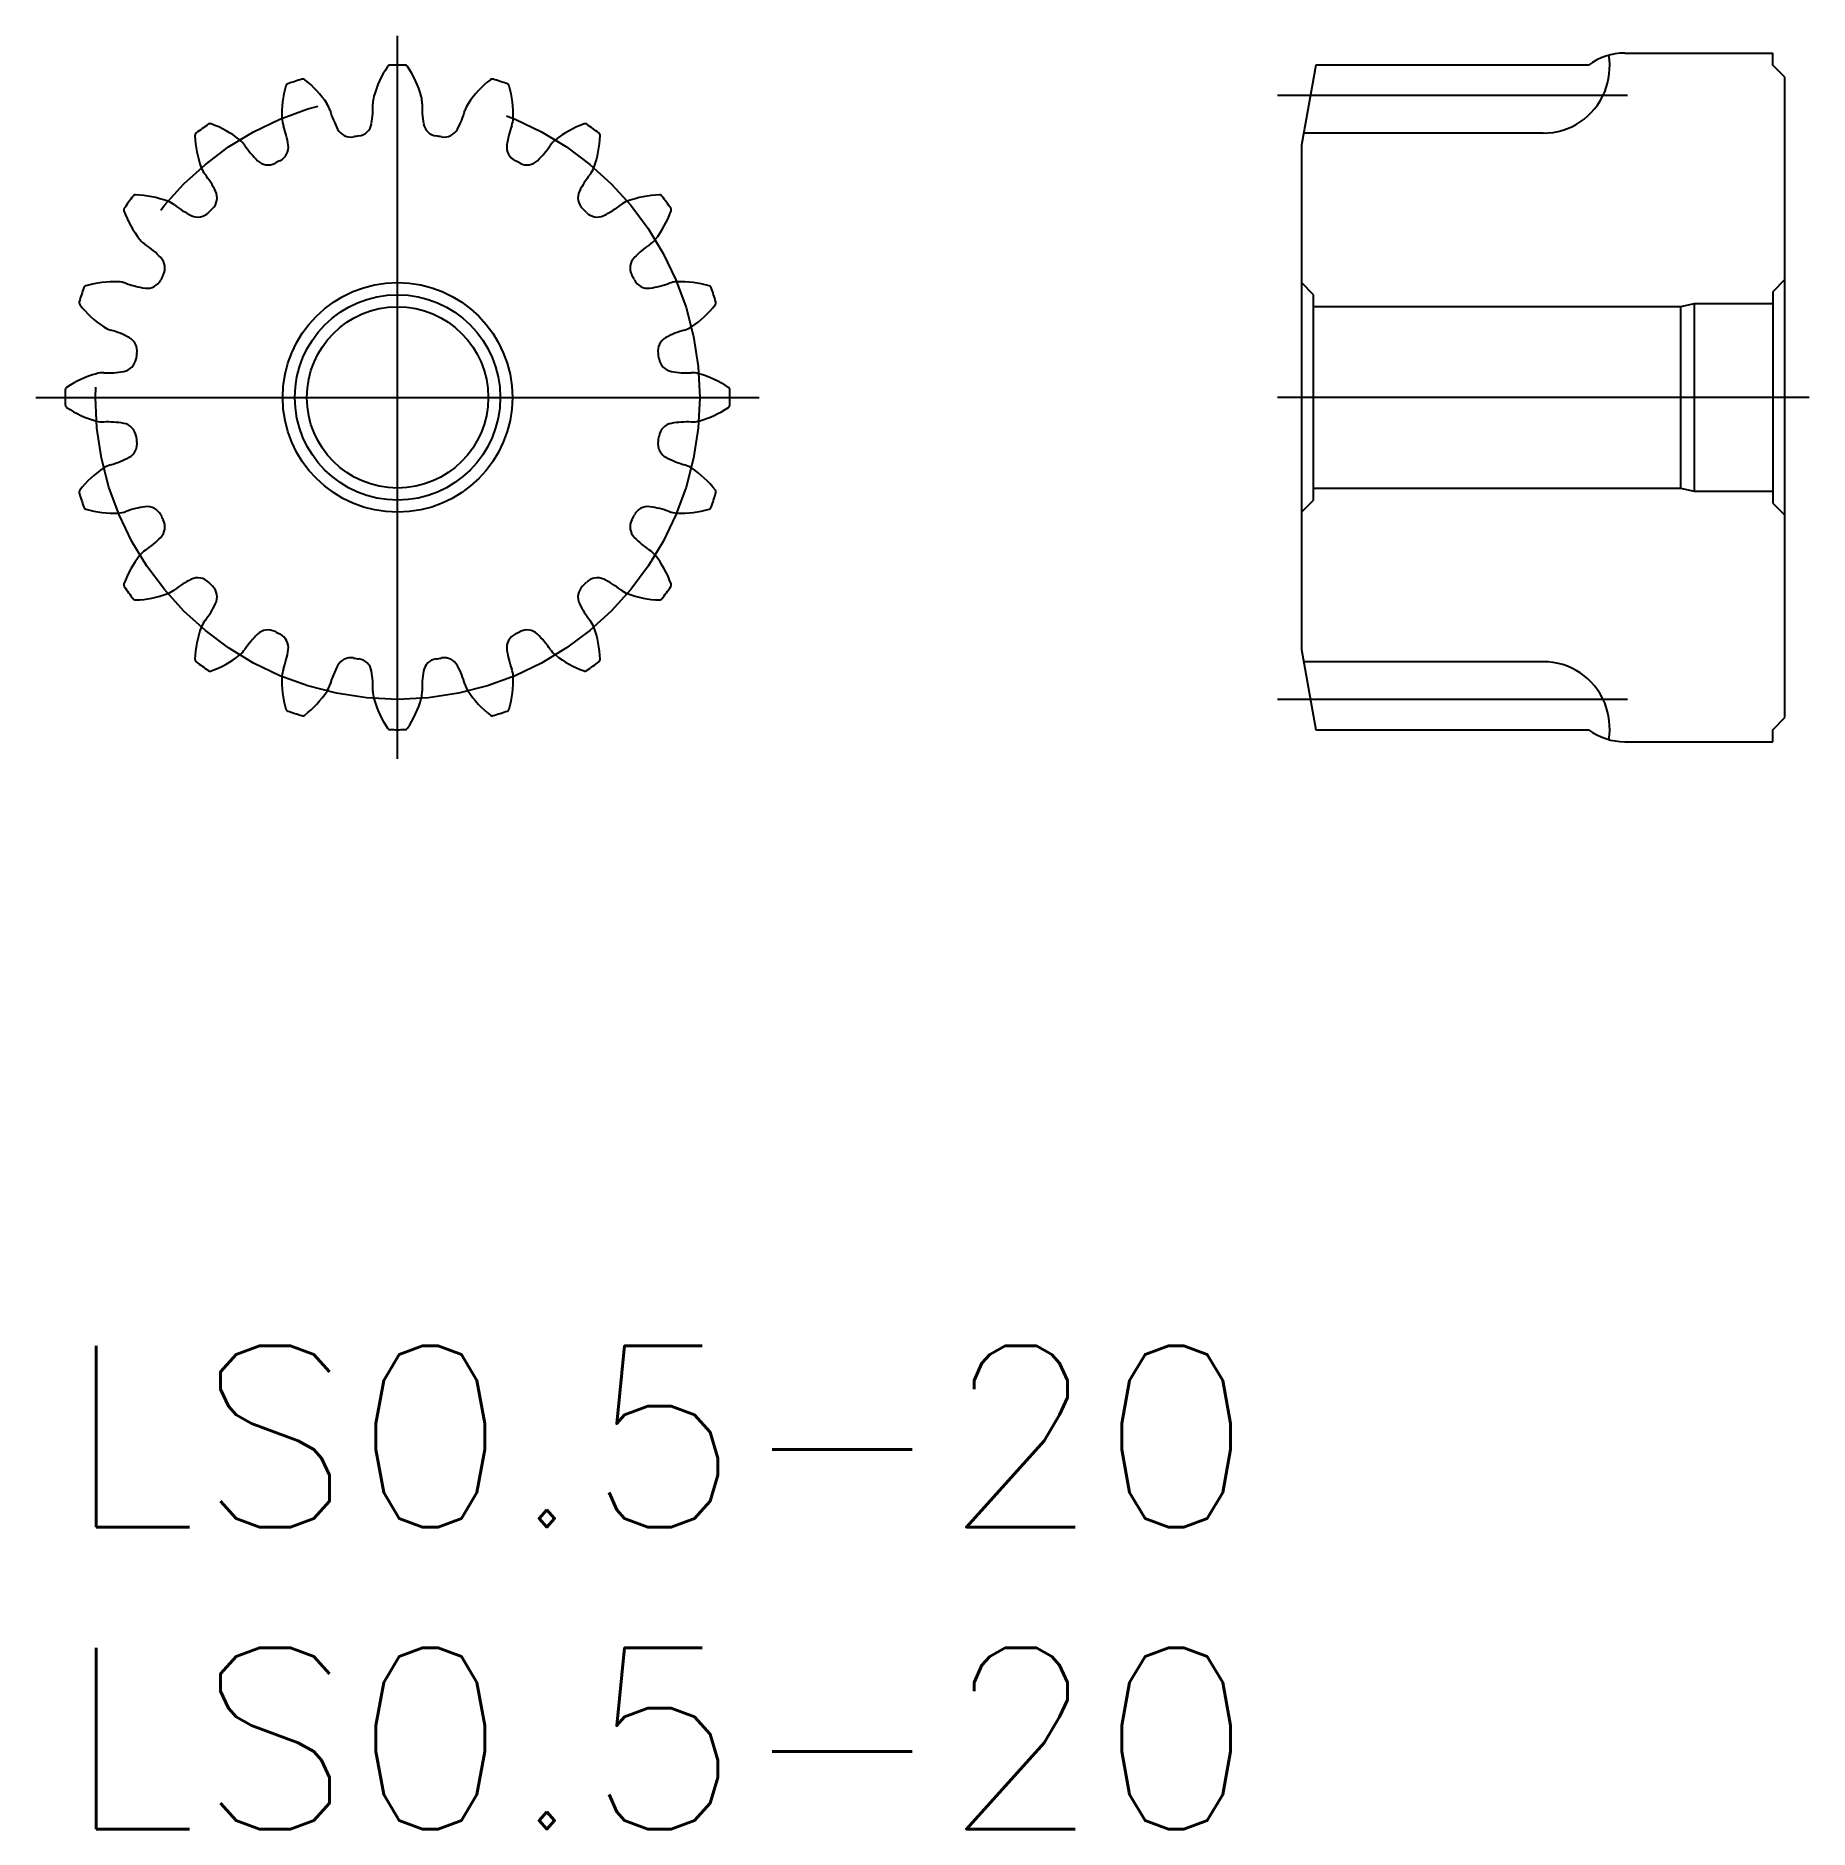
# Model space of a CAD drawing. Extents: x -0.5 to 28.9, y -8 to 21.7.
import ezdxf

# ---------------------------------------------------------------- set-up
doc = ezdxf.new("R2010")
doc.units = 0
doc.header["$LTSCALE"] = 0.5
doc.linetypes.add('CENTER', pattern=[50.8, 31.75, -6.35, 6.35, -6.35])
for name, color, linetype in [('MSM_CENTER', 1, 'CENTER'), ('MSM_CONTINUOUS', 7, 'CONTINUOUS'), ('MSM_PART_NUMBER', 7, 'CONTINUOUS')]:
    doc.layers.add(name, color=color, linetype=linetype)
doc.styles.get("Standard").update_dxf_attribs({"font": 'txt.shx', "height": 1, "bigfont": 'bigfont.shx'})

# ---------------------------------------------------------------- blocks, each defined once
blk = doc.blocks.new('*U16')
at = {"layer": 'MSM_PART_NUMBER'}
blk.add_text('LS0.5-20', height=3, dxfattribs=at).set_placement((0, -3))
blk = doc.blocks.new('*U17')
at = {"layer": 'MSM_PART_NUMBER'}
blk.add_text('LS0.5-20', height=3, dxfattribs=at).set_placement((0, -8))

msp = doc.modelspace()

# ---------------------------------------------------------------- linework, layer by layer
at = {"layer": 'MSM_CENTER'}
for p, q in [((5.5, 9.715), (5.5, 21.685)), ((25.852, 20.7), (20.06, 20.7)), ((-0.485, 15.7), (11.485, 15.7)), ((28.86, 15.7), (20.06, 15.7)), ((25.852, 10.7), (20.06, 10.7))]:
    msp.add_line(p, q, dxfattribs=at)
msp.add_circle((5.5, 15.7), 5, dxfattribs=at)
at = {"layer": 'MSM_CONTINUOUS'}
for p, q in [((25.81, 21.4), (28.26, 21.4)), ((28.26, 21.2), (28.26, 21.4)), ((20.694, 21.2), (20.46, 19.875)), ((25.21, 21.2), (20.694, 21.2)), ((28.46, 21), (28.26, 21.2)), ((28.46, 10.4), (28.46, 21)), ((24.46, 20.075), (20.495, 20.075)), ((20.46, 19.875), (20.46, 11.525)), ((20.66, 17.4), (20.46, 17.6)), ((28.46, 17.65), (28.26, 17.45)), ((20.66, 14), (20.66, 17.4)), ((26.96, 17.25), (26.73, 17.2)), ((26.96, 17.25), (26.96, 14.15)), ((28.26, 17.25), (26.96, 17.25)), ((28.26, 17.45), (28.26, 13.95)), ((26.73, 17.2), (20.66, 17.2)), ((26.73, 17.2), (26.73, 14.2)), ((20.46, 13.8), (20.66, 14)), ((20.66, 14.2), (26.73, 14.2)), ((26.73, 14.2), (26.96, 14.15)), ((26.96, 14.15), (28.26, 14.15)), ((28.26, 13.95), (28.46, 13.75)), ((20.46, 11.525), (20.694, 10.2)), ((24.46, 11.325), (20.495, 11.325)), ((28.26, 10.2), (28.46, 10.4)), ((20.694, 10.2), (25.21, 10.2)), ((28.26, 10), (28.26, 10.2)), ((25.81, 10), (28.26, 10))]:
    msp.add_line(p, q, dxfattribs=at)
for radius in [1.9, 1.7, 1.5]:
    msp.add_circle((5.5, 15.7), radius, dxfattribs=at)
for centre, radius, start, end in [((25.81, 20.4), 1, 90, 126.8699), ((6.714, 20.239), 1.667, 145.769, 164.5), ((5.377, 21.149), 0.05, 91.2918, 145.769), ((5.5, 15.7), 5.5, 88.7082, 91.2918), ((5.623, 21.149), 0.05, 34.231, 88.7082), ((4.286, 20.239), 1.667, 15.5, 34.231), ((24.46, 21.175), 1.1, 337.6006, 9.8721), ((5.252, 20.392), 1.667, 163.769, 182.5), ((3.699, 20.844), 0.05, 109.2918, 163.769), ((5.5, 15.7), 5.5, 106.7082, 109.2918), ((3.933, 20.92), 0.05, 52.231, 106.7082), ((2.943, 19.642), 1.667, 33.5, 52.231), ((8.057, 19.642), 1.667, 127.769, 146.5), ((7.067, 20.92), 0.05, 73.2918, 127.769), ((5.5, 15.7), 5.5, 70.7082, 73.2918), ((7.301, 20.844), 0.05, 16.231, 70.7082), ((5.748, 20.392), 1.667, 357.5, 16.231), ((3.993, 20.337), 0.407, 15.8169, 33.5002), ((3.556, 20.502), 1.538, 349.8841, 2.1832), ((5.5, 20.576), 0.407, 164.4998, 182.1831), ((5.5, 20.576), 0.407, 357.8169, 15.5002), ((7.444, 20.502), 1.538, 177.8168, 190.1159), ((7.007, 20.337), 0.407, 146.4998, 164.1831), ((24.46, 21.175), 1.1, 270.0016, 337.6002), ((5.5, 15.7), 5.5, 124.7082, 127.2918), ((2.397, 20.18), 0.05, 70.231, 124.7082), ((1.85, 18.659), 1.667, 51.5, 70.231), ((3.993, 20.337), 0.407, 182.4998, 200.1831), ((2.167, 19.666), 1.538, 7.8841, 20.1832), ((5.865, 20.867), 1.538, 195.8168, 208.1159), ((4.824, 20.275), 0.25, 278.4011, 349.8841), ((6.176, 20.275), 0.25, 190.1159, 261.5989), ((5.135, 20.867), 1.538, 331.8841, 344.1832), ((8.833, 19.666), 1.538, 159.8168, 172.1159), ((7.007, 20.337), 0.407, 339.8169, 357.5002), ((9.15, 18.659), 1.667, 109.769, 128.5), ((8.603, 20.18), 0.05, 55.2918, 109.769), ((5.5, 15.7), 5.5, 52.7082, 55.2918), ((2.198, 20.036), 0.05, 127.2918, 181.769), ((3.814, 20.086), 1.667, 181.769, 200.5), ((2.634, 19.645), 0.407, 33.8169, 51.5002), ((4.729, 20.26), 0.25, 208.1159, 279.5989), ((5.5, 15.7), 4.375, 98.4011, 99.5989), ((5.5, 15.7), 4.375, 80.4011, 81.5989), ((6.271, 20.26), 0.25, 260.4011, 331.8841), ((8.366, 19.645), 0.407, 128.4998, 146.1831), ((7.186, 20.086), 1.667, 339.5, 358.231), ((8.802, 20.036), 0.05, 358.231, 52.7082), ((4.25, 20.727), 1.538, 213.8168, 226.1159), ((3.357, 19.799), 0.25, 226.1159, 297.5989), ((5.5, 15.7), 4.375, 116.4011, 117.5989), ((3.443, 19.843), 0.25, 296.4011, 7.8841), ((7.557, 19.843), 0.25, 172.1159, 243.5989), ((5.5, 15.7), 4.375, 62.4011, 63.5989), ((7.643, 19.799), 0.25, 242.4011, 313.8841), ((6.75, 20.727), 1.538, 313.8841, 326.1832), ((2.634, 19.645), 0.407, 200.4998, 218.1831), ((1.105, 18.442), 1.538, 25.8841, 38.1832), ((9.895, 18.442), 1.538, 141.8168, 154.1159), ((8.366, 19.645), 0.407, 321.8169, 339.5002), ((5.5, 15.7), 5.5, 142.7082, 145.2918), ((1.164, 19.002), 0.05, 88.231, 142.7082), ((1.114, 17.386), 1.667, 69.5, 88.231), ((2.264, 19.004), 0.25, 314.4011, 25.8841), ((8.736, 19.004), 0.25, 154.1159, 225.5989), ((9.886, 17.386), 1.667, 91.769, 110.5), ((9.836, 19.002), 0.05, 37.2918, 91.769), ((5.5, 15.7), 5.5, 34.7082, 37.2918), ((1.02, 18.803), 0.05, 145.2918, 199.769), ((2.541, 19.35), 1.667, 199.769, 218.5), ((1.555, 18.566), 0.407, 51.8169, 69.5002), ((2.758, 20.095), 1.538, 231.8168, 244.1159), ((2.196, 18.936), 0.25, 244.1159, 315.5989), ((5.5, 15.7), 4.375, 134.4011, 135.5989), ((5.5, 15.7), 4.375, 44.4011, 45.5989), ((8.804, 18.936), 0.25, 224.4011, 295.8841), ((8.242, 20.095), 1.538, 295.8841, 308.1832), ((9.445, 18.566), 0.407, 110.4998, 128.1831), ((8.459, 19.35), 1.667, 321.5, 340.231), ((9.98, 18.803), 0.05, 340.231, 34.7082), ((1.555, 18.566), 0.407, 218.4998, 236.1831), ((0.473, 16.95), 1.538, 43.8841, 56.1832), ((10.527, 16.95), 1.538, 123.8168, 136.1159), ((9.445, 18.566), 0.407, 303.8169, 321.5002), ((1.401, 17.843), 0.25, 332.4011, 43.8841), ((9.599, 17.843), 0.25, 136.1159, 207.5989), ((5.5, 15.7), 5.5, 160.7082, 163.2918), ((0.356, 17.501), 0.05, 106.231, 160.7082), ((0.808, 15.948), 1.667, 87.5, 106.231), ((0.863, 17.207), 0.407, 69.8169, 87.5002), ((1.534, 19.033), 1.538, 249.8168, 262.1159), ((1.357, 17.757), 0.25, 262.1159, 333.5989), ((5.5, 15.7), 4.375, 152.4011, 153.5989), ((5.5, 15.7), 4.375, 26.4011, 27.5989), ((9.643, 17.757), 0.25, 206.4011, 277.8841), ((9.466, 19.033), 1.538, 277.8841, 290.1832), ((10.137, 17.207), 0.407, 92.4998, 110.1831), ((10.192, 15.948), 1.667, 73.769, 92.5), ((10.644, 17.501), 0.05, 19.2918, 73.769), ((5.5, 15.7), 5.5, 16.7082, 19.2918), ((0.28, 17.267), 0.05, 163.2918, 217.769), ((1.558, 18.257), 1.667, 217.769, 236.5), ((9.442, 18.257), 1.667, 303.5, 322.231), ((10.72, 17.267), 0.05, 322.231, 16.7082), ((0.863, 17.207), 0.407, 236.4998, 254.1831), ((0.333, 15.335), 1.538, 61.8841, 74.1832), ((0.94, 16.471), 0.25, 350.4011, 61.8841), ((10.06, 16.471), 0.25, 118.1159, 189.5989), ((10.667, 15.335), 1.538, 105.8168, 118.1159), ((10.137, 17.207), 0.407, 285.8169, 303.5002), ((0.925, 16.376), 0.25, 280.1159, 351.5989), ((5.5, 15.7), 4.375, 170.4011, 171.5989), ((5.5, 15.7), 4.375, 8.4011, 9.5989), ((10.075, 16.376), 0.25, 188.4011, 259.8841), ((0.961, 14.486), 1.667, 105.5, 124.231), ((0.624, 15.7), 0.407, 87.8169, 105.5002), ((0.698, 17.644), 1.538, 267.8168, 280.1159), ((10.302, 17.644), 1.538, 259.8841, 272.1832), ((10.376, 15.7), 0.407, 74.4998, 92.1831), ((10.039, 14.486), 1.667, 55.769, 74.5), ((5.5, 15.7), 5.5, 178.7082, 181.2918), ((0.051, 15.823), 0.05, 124.231, 178.7082), ((10.949, 15.823), 0.05, 1.2918, 55.769), ((5.5, 15.7), 5.5, 358.7082, 1.2918), ((0.051, 15.577), 0.05, 181.2918, 235.769), ((0.961, 16.914), 1.667, 235.769, 254.5), ((10.039, 16.914), 1.667, 285.5, 304.231), ((10.949, 15.577), 0.05, 304.231, 358.7082), ((0.624, 15.7), 0.407, 254.4998, 272.1831), ((0.698, 13.756), 1.538, 79.8841, 92.1832), ((0.925, 15.024), 0.25, 8.4011, 79.8841), ((10.075, 15.024), 0.25, 100.1159, 171.5989), ((10.302, 13.756), 1.538, 87.8168, 100.1159), ((10.376, 15.7), 0.407, 267.8169, 285.5002), ((0.94, 14.929), 0.25, 298.1159, 9.5989), ((5.5, 15.7), 4.375, 188.4011, 189.5989), ((10.06, 14.929), 0.25, 170.4011, 241.8841), ((5.5, 15.7), 4.375, 350.4011, 351.5989), ((0.863, 14.193), 0.407, 105.8169, 123.5002), ((0.333, 16.065), 1.538, 285.8168, 298.1159), ((10.667, 16.065), 1.538, 241.8841, 254.1832), ((10.137, 14.193), 0.407, 56.4998, 74.1831), ((1.558, 13.143), 1.667, 123.5, 142.231), ((9.442, 13.143), 1.667, 37.769, 56.5), ((0.28, 14.133), 0.05, 142.231, 196.7082), ((5.5, 15.7), 5.5, 196.7082, 199.2918), ((5.5, 15.7), 5.5, 340.7082, 343.2918), ((10.72, 14.133), 0.05, 343.2918, 37.769), ((0.356, 13.899), 0.05, 199.2918, 253.769), ((0.808, 15.452), 1.667, 253.769, 272.5), ((0.863, 14.193), 0.407, 272.4998, 290.1831), ((1.534, 12.367), 1.538, 97.8841, 110.1832), ((1.357, 13.643), 0.25, 26.4011, 97.8841), ((5.5, 15.7), 4.375, 206.4011, 207.5989), ((1.401, 13.557), 0.25, 316.1159, 27.5989), ((9.599, 13.557), 0.25, 152.4011, 223.8841), ((5.5, 15.7), 4.375, 332.4011, 333.5989), ((9.643, 13.643), 0.25, 82.1159, 153.5989), ((9.466, 12.367), 1.538, 69.8168, 82.1159), ((10.137, 14.193), 0.407, 249.8169, 267.5002), ((10.192, 15.452), 1.667, 267.5, 286.231), ((10.644, 13.899), 0.05, 286.231, 340.7082), ((0.473, 14.45), 1.538, 303.8168, 316.1159), ((10.527, 14.45), 1.538, 223.8841, 236.1832), ((2.541, 12.05), 1.667, 141.5, 160.231), ((1.555, 12.834), 0.407, 123.8169, 141.5002), ((9.445, 12.834), 0.407, 38.4998, 56.1831), ((8.459, 12.05), 1.667, 19.769, 38.5), ((1.02, 12.597), 0.05, 160.231, 214.7082), ((5.5, 15.7), 5.5, 214.7082, 217.2918), ((1.555, 12.834), 0.407, 290.4998, 308.1831), ((2.758, 11.305), 1.538, 115.8841, 128.1832), ((2.196, 12.464), 0.25, 44.4011, 115.8841), ((5.5, 15.7), 4.375, 224.4011, 225.5989), ((2.264, 12.396), 0.25, 334.1159, 45.5989), ((8.736, 12.396), 0.25, 134.4011, 205.8841), ((5.5, 15.7), 4.375, 314.4011, 315.5989), ((8.804, 12.464), 0.25, 64.1159, 135.5989), ((8.242, 11.305), 1.538, 51.8168, 64.1159), ((9.445, 12.834), 0.407, 231.8169, 249.5002), ((5.5, 15.7), 5.5, 322.7082, 325.2918), ((9.98, 12.597), 0.05, 325.2918, 19.769), ((1.164, 12.398), 0.05, 217.2918, 271.769), ((1.114, 14.014), 1.667, 271.769, 290.5), ((1.105, 12.958), 1.538, 321.8168, 334.1159), ((9.895, 12.958), 1.538, 205.8841, 218.1832), ((9.886, 14.014), 1.667, 249.5, 268.231), ((9.836, 12.398), 0.05, 268.231, 322.7082), ((3.814, 11.314), 1.667, 159.5, 178.231), ((2.634, 11.755), 0.407, 141.8169, 159.5002), ((8.366, 11.755), 0.407, 20.4998, 38.1831), ((7.186, 11.314), 1.667, 1.769, 20.5), ((4.25, 10.673), 1.538, 133.8841, 146.1832), ((3.357, 11.601), 0.25, 62.4011, 133.8841), ((5.5, 15.7), 4.375, 242.4011, 243.5989), ((3.443, 11.557), 0.25, 352.1159, 63.5989), ((7.557, 11.557), 0.25, 116.4011, 187.8841), ((5.5, 15.7), 4.375, 296.4011, 297.5989), ((7.643, 11.601), 0.25, 46.1159, 117.5989), ((6.75, 10.673), 1.538, 33.8168, 46.1159), ((2.198, 11.364), 0.05, 178.231, 232.7082), ((5.5, 15.7), 5.5, 232.7082, 235.2918), ((1.85, 12.741), 1.667, 289.769, 308.5), ((2.634, 11.755), 0.407, 308.4998, 326.1831), ((2.167, 11.734), 1.538, 339.8168, 352.1159), ((4.729, 11.14), 0.25, 80.4011, 151.8841), ((5.5, 15.7), 4.375, 260.4011, 261.5989), ((4.824, 11.125), 0.25, 10.1159, 81.5989), ((6.176, 11.125), 0.25, 98.4011, 169.8841), ((5.5, 15.7), 4.375, 278.4011, 279.5989), ((6.271, 11.14), 0.25, 28.1159, 99.5989), ((8.833, 11.734), 1.538, 187.8841, 200.1832), ((8.366, 11.755), 0.407, 213.8169, 231.5002), ((9.15, 12.741), 1.667, 231.5, 250.231), ((5.5, 15.7), 5.5, 304.7082, 307.2918), ((8.802, 11.364), 0.05, 307.2918, 1.769), ((24.46, 10.225), 1.1, 22.3998, 89.9984), ((2.397, 11.22), 0.05, 235.2918, 289.769), ((5.252, 11.008), 1.667, 177.5, 196.231), ((3.993, 11.063), 0.407, 159.8169, 177.5002), ((5.865, 10.533), 1.538, 151.8841, 164.1832), ((3.556, 10.898), 1.538, 357.8168, 10.1159), ((7.444, 10.898), 1.538, 169.8841, 182.1832), ((5.135, 10.533), 1.538, 15.8168, 28.1159), ((5.748, 11.008), 1.667, 343.769, 2.5), ((7.007, 11.063), 0.407, 2.4998, 20.1831), ((8.603, 11.22), 0.05, 250.231, 304.7082), ((2.943, 11.758), 1.667, 307.769, 326.5), ((3.993, 11.063), 0.407, 326.4998, 344.1831), ((5.5, 10.824), 0.407, 177.8169, 195.5002), ((6.714, 11.161), 1.667, 195.5, 214.231), ((4.286, 11.161), 1.667, 325.769, 344.5), ((5.5, 10.824), 0.407, 344.4998, 2.1831), ((7.007, 11.063), 0.407, 195.8169, 213.5002), ((8.057, 11.758), 1.667, 213.5, 232.231), ((3.699, 10.556), 0.05, 196.231, 250.7082), ((5.5, 15.7), 5.5, 250.7082, 253.2918), ((3.933, 10.48), 0.05, 253.2918, 307.769), ((7.067, 10.48), 0.05, 232.231, 286.7082), ((5.5, 15.7), 5.5, 286.7082, 289.2918), ((7.301, 10.556), 0.05, 289.2918, 343.769), ((24.46, 10.225), 1.1, 350.1279, 22.3994), ((5.377, 10.251), 0.05, 214.231, 268.7082), ((5.5, 15.7), 5.5, 268.7082, 271.2918), ((5.623, 10.251), 0.05, 271.2918, 325.769), ((25.81, 11), 1, 233.1301, 270)]:
    msp.add_arc(centre, radius, start, end, dxfattribs=at)

# ---------------------------------------------------------------- block references
for name in ['*U16', '*U17']:
    msp.add_blockref(name, (0, 0), dxfattribs=at)

doc.saveas('drawing.dxf')
